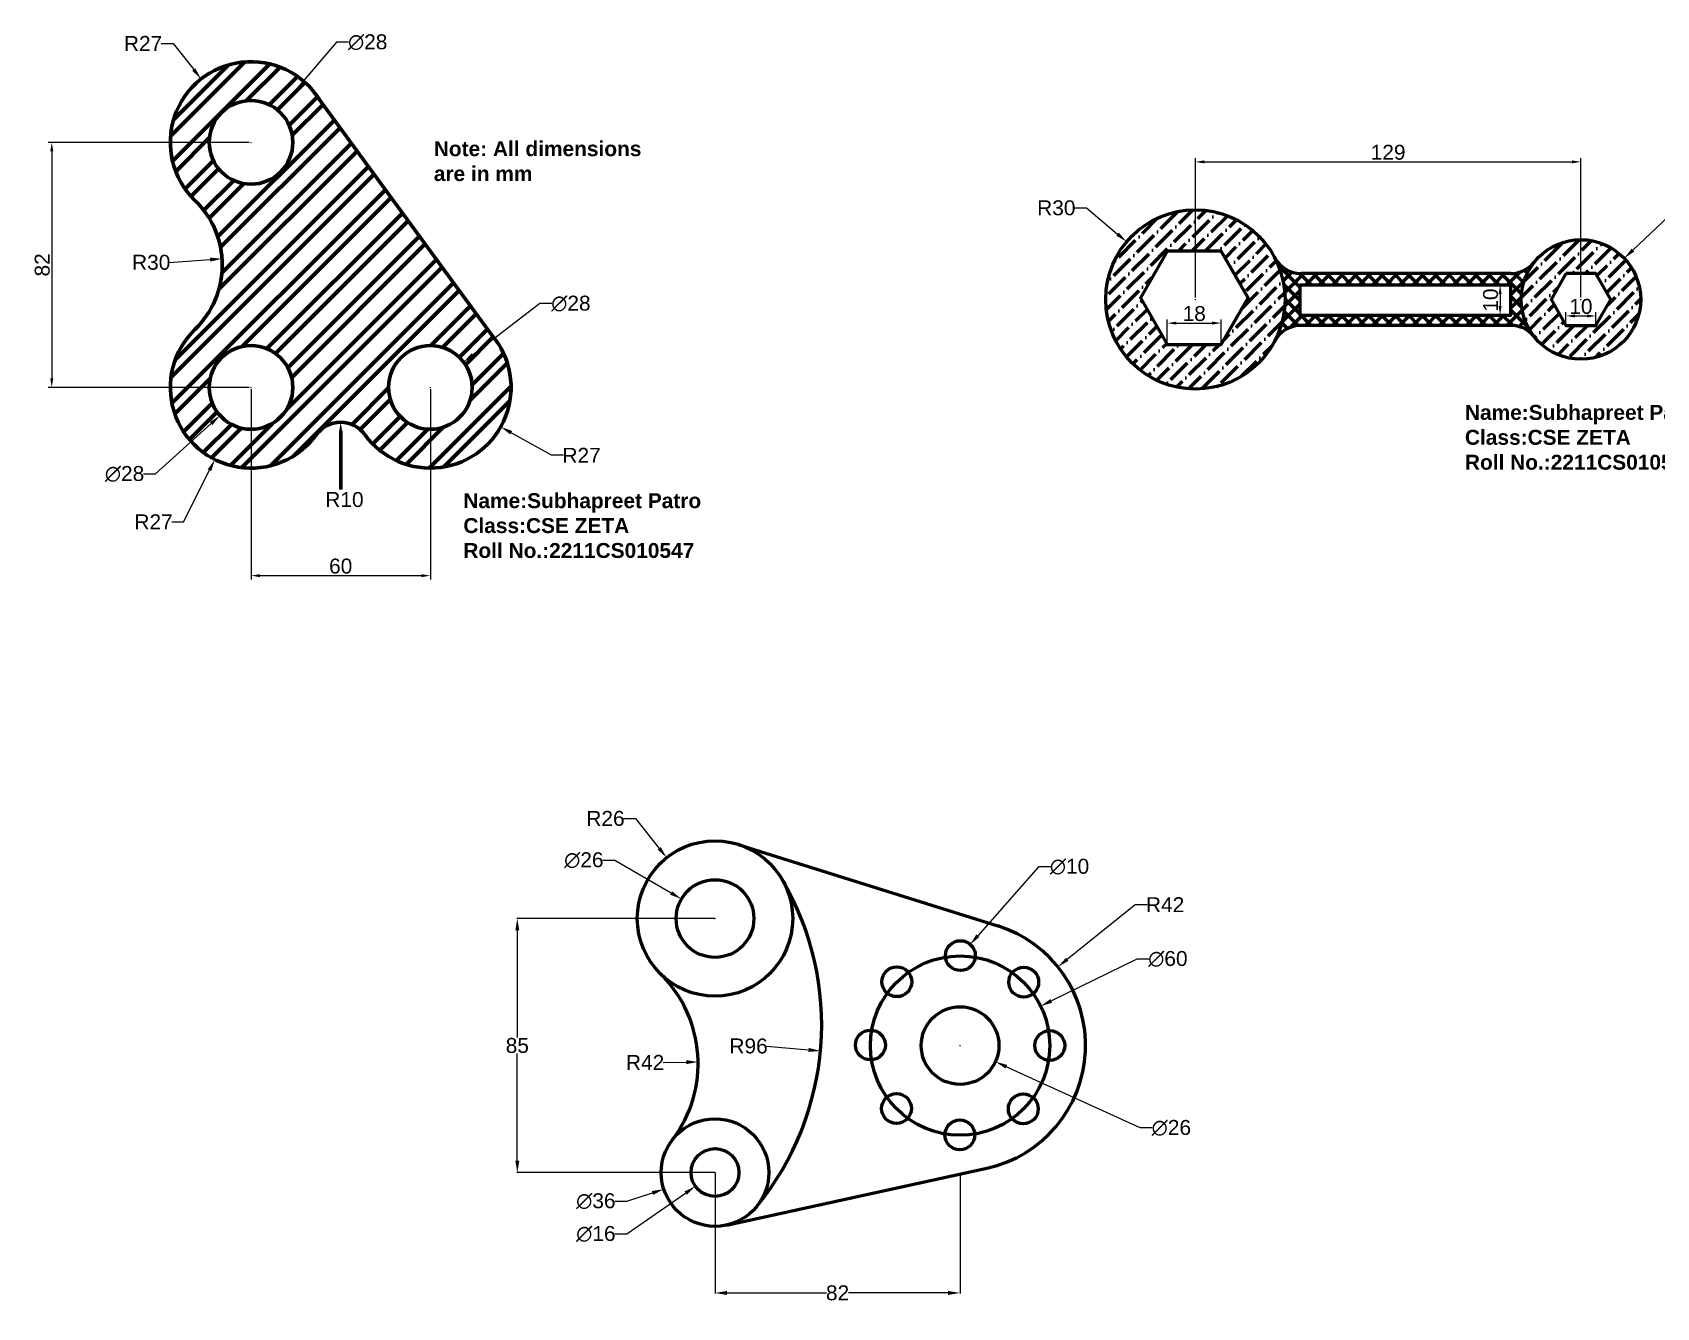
# Model space of a CAD drawing. Header units: millimetres. Extents: x 1499862 to 1500755, y 368273 to 368739.
# Drawn here: x 1499862 to 1500405, y 368312 to 368739 of the extents above; entities that cross this region are included whole.
import ezdxf

# ---------------------------------------------------------------- set-up
doc = ezdxf.new("R2010")
doc.units = ezdxf.units.MM
doc.styles.get("Standard").update_dxf_attribs({"font": 'arial.ttf'})
doc.dimstyles.new('ISO-25', dxfattribs={"dimtxt": 5, "dimasz": 3, "dimexe": 1.25, "dimexo": 0.625, "dimtad": 1, "dimdec": 0, "dimtxsty": 'Standard', "dimcen": 2.5, "dimclrd": 256, "dimadec": 0, "dimazin": 0, "dimtfac": 1, "dimtdec": 0, "dimtmove": 0, "dimatfit": 3, "dimfxl": 1, "dimtfillclr": 1, "dimarcsym": 1})
doc.dimstyles.get("Standard").update_dxf_attribs({"dimtxt": 5, "dimasz": 4, "dimexe": 0.18, "dimexo": 0.0625, "dimgap": 0.09, "dimtad": 0, "dimtih": 1, "dimtoh": 1, "dimdec": 0, "dimzin": 0, "dimdsep": 46, "dimtxsty": 'Standard', "dimcen": 0.09, "dimadec": 0, "dimazin": 0, "dimtfac": 1, "dimtdec": 0, "dimtofl": 0, "dimtmove": 0, "dimatfit": 3, "dimfxl": 1, "dimtolj": 1, "dimtzin": 0, "dimarcsym": 0})

# ---------------------------------------------------------------- blocks, each defined once
blk = doc.blocks.new('*D0')
at = {"color": 0, "lineweight": -2, "transparency": 16777216}
for p, q in [((1499934.95, 368619.41), (1499934.95, 368555.79)), ((1499994.95, 368619.41), (1499994.95, 368555.79))]:
    blk.add_line(p, q, dxfattribs=at)
at = {"lineweight": -2, "transparency": 16777216}
blk.add_line((1499937.95, 368557.04), (1499991.95, 368557.04), dxfattribs=at)
at = {"lineweight": 40, "transparency": 16777216}
for points in [[(1499937.95, 368557.54), (1499937.95, 368556.54), (1499934.95, 368557.04)], [(1499991.95, 368557.54), (1499991.95, 368556.54), (1499994.95, 368557.04)]]:
    blk.add_solid(points, dxfattribs=at)
at = {"layer": 'Defpoints', "color": 0, "lineweight": 40, "transparency": 16777216}
for p in [(1499934.95, 368620.03), (1499994.95, 368620.03), (1499994.95, 368557.04)]:
    blk.add_point(p, dxfattribs=at)
at = {"color": 0, "lineweight": 60, "transparency": 16777216, "insert": (1499964.95, 368560.22), "char_height": 5, "attachment_point": 5}
blk.add_mtext('60', dxfattribs=at)
blk = doc.blocks.new('*D1')
at = {"color": 0, "lineweight": -2, "transparency": 16777216}
for p, q in [((1499934.33, 368702.03), (1499867.04, 368702.03)), ((1499934.33, 368620.03), (1499867.04, 368620.03))]:
    blk.add_line(p, q, dxfattribs=at)
at = {"lineweight": -2, "transparency": 16777216}
blk.add_line((1499868.29, 368699.03), (1499868.29, 368623.03), dxfattribs=at)
at = {"lineweight": 40, "transparency": 16777216}
for points in [[(1499867.79, 368699.03), (1499868.79, 368699.03), (1499868.29, 368702.03)], [(1499867.79, 368623.03), (1499868.79, 368623.03), (1499868.29, 368620.03)]]:
    blk.add_solid(points, dxfattribs=at)
at = {"layer": 'Defpoints', "color": 0, "lineweight": 40, "transparency": 16777216}
for p in [(1499934.95, 368702.03), (1499868.29, 368620.03), (1499934.95, 368620.03)]:
    blk.add_point(p, dxfattribs=at)
at = {"color": 0, "lineweight": 60, "transparency": 16777216, "insert": (1499865.11, 368661.03), "char_height": 5, "attachment_point": 5, "rotation": 90}
blk.add_mtext('82', dxfattribs=at)
blk = doc.blocks.new('*D2')
at = {"color": 0, "lineweight": -2, "transparency": 16777216}
blk.add_line((1499907.6, 368661.87), (1499921.29, 368662.79), dxfattribs=at)
at = {"color": 0, "lineweight": 40, "transparency": 16777216}
blk.add_solid([(1499921.25, 368663.46), (1499921.34, 368662.13), (1499925.28, 368663.06)], dxfattribs=at)
at = {"layer": 'Defpoints', "color": 0, "lineweight": 40, "transparency": 16777216}
for p in [(1499895.35, 368661.03), (1499925.28, 368663.06)]:
    blk.add_point(p, dxfattribs=at)
at = {"color": 0, "lineweight": 60, "transparency": 16777216, "insert": (1499901.55, 368661.87), "char_height": 5, "attachment_point": 5}
blk.add_mtext('\\A1;R30', dxfattribs=at)
blk = doc.blocks.new('*D6')
at = {"color": 0, "lineweight": -2, "transparency": 16777216}
for p, q in [((1500355.79, 368654.25), (1500351.62, 368654.25)), ((1500355.79, 368644.25), (1500351.62, 368644.25))]:
    blk.add_line(p, q, dxfattribs=at)
at = {"lineweight": -2, "transparency": 16777216}
blk.add_line((1500352.87, 368651.25), (1500352.87, 368647.25), dxfattribs=at)
at = {"lineweight": 40, "transparency": 16777216}
for points in [[(1500352.37, 368651.25), (1500353.37, 368651.25), (1500352.87, 368654.25)], [(1500352.37, 368647.25), (1500353.37, 368647.25), (1500352.87, 368644.25)]]:
    blk.add_solid(points, dxfattribs=at)
at = {"layer": 'Defpoints', "color": 0, "lineweight": 40, "transparency": 16777216}
for p in [(1500356.42, 368654.25), (1500352.87, 368644.25), (1500356.42, 368644.25)]:
    blk.add_point(p, dxfattribs=at)
at = {"color": 0, "lineweight": 53, "transparency": 16777216, "insert": (1500349.69, 368649.25), "char_height": 5, "attachment_point": 5, "rotation": 90}
blk.add_mtext('10', dxfattribs=at)
blk = doc.blocks.new('*D7')
at = {"color": 0, "lineweight": -2, "transparency": 16777216}
for p, q in [((1500374.9, 368641.43), (1500374.9, 368645.19)), ((1500384.9, 368641.43), (1500384.9, 368645.19))]:
    blk.add_line(p, q, dxfattribs=at)
at = {"lineweight": -2, "transparency": 16777216}
blk.add_line((1500377.9, 368643.94), (1500381.9, 368643.94), dxfattribs=at)
at = {"lineweight": 40, "transparency": 16777216}
for points in [[(1500377.9, 368644.44), (1500377.9, 368643.44), (1500374.9, 368643.94)], [(1500381.9, 368644.44), (1500381.9, 368643.44), (1500384.9, 368643.94)]]:
    blk.add_solid(points, dxfattribs=at)
at = {"layer": 'Defpoints', "color": 0, "lineweight": 40, "transparency": 16777216}
for p in [(1500384.9, 368643.94), (1500374.9, 368640.8), (1500384.9, 368640.8)]:
    blk.add_point(p, dxfattribs=at)
at = {"color": 0, "lineweight": 53, "transparency": 16777216, "insert": (1500379.9, 368647.11), "char_height": 5, "attachment_point": 5}
blk.add_mtext('10', dxfattribs=at)
blk = doc.blocks.new('*D8')
at = {"color": 0, "lineweight": -2, "transparency": 16777216}
for p, q in [((1500241.52, 368635.06), (1500241.52, 368642.8)), ((1500259.52, 368635.06), (1500259.52, 368642.8))]:
    blk.add_line(p, q, dxfattribs=at)
at = {"lineweight": -2, "transparency": 16777216}
blk.add_line((1500244.52, 368641.55), (1500256.52, 368641.55), dxfattribs=at)
at = {"lineweight": 40, "transparency": 16777216}
for points in [[(1500244.52, 368642.05), (1500244.52, 368641.05), (1500241.52, 368641.55)], [(1500256.52, 368642.05), (1500256.52, 368641.05), (1500259.52, 368641.55)]]:
    blk.add_solid(points, dxfattribs=at)
at = {"layer": 'Defpoints', "color": 0, "lineweight": 40, "transparency": 16777216}
for p in [(1500259.52, 368641.55), (1500241.52, 368634.44), (1500259.52, 368634.44)]:
    blk.add_point(p, dxfattribs=at)
at = {"color": 0, "lineweight": 53, "transparency": 16777216, "insert": (1500250.52, 368644.72), "char_height": 5, "attachment_point": 5}
blk.add_mtext('18', dxfattribs=at)
blk = doc.blocks.new('*D9')
at = {"color": 0, "lineweight": -2, "transparency": 16777216}
for p, q in [((1500250.9, 368650.09), (1500250.9, 368696.75)), ((1500379.9, 368650.09), (1500379.9, 368696.75))]:
    blk.add_line(p, q, dxfattribs=at)
at = {"lineweight": -2, "transparency": 16777216}
blk.add_line((1500253.9, 368695.5), (1500376.9, 368695.5), dxfattribs=at)
at = {"lineweight": 40, "transparency": 16777216}
for points in [[(1500253.9, 368696), (1500253.9, 368695), (1500250.9, 368695.5)], [(1500376.9, 368696), (1500376.9, 368695), (1500379.9, 368695.5)]]:
    blk.add_solid(points, dxfattribs=at)
at = {"layer": 'Defpoints', "color": 0, "lineweight": 40, "transparency": 16777216}
for p in [(1500379.9, 368695.5), (1500250.9, 368649.46), (1500379.9, 368649.46)]:
    blk.add_point(p, dxfattribs=at)
at = {"color": 0, "lineweight": 53, "transparency": 16777216, "insert": (1500315.4, 368698.68), "char_height": 5, "attachment_point": 5}
blk.add_mtext('129', dxfattribs=at)
blk = doc.blocks.new('*D40')
at = {"color": 0, "lineweight": -2, "transparency": 16777216}
for p, q in [((1500090.19, 368357.24), (1500090.19, 368316.85)), ((1500172.19, 368357.24), (1500172.19, 368316.85)), ((1500094.19, 368317.03), (1500127.54, 368317.03)), ((1500168.19, 368317.03), (1500134.84, 368317.03))]:
    blk.add_line(p, q, dxfattribs=at)
at = {"color": 0, "lineweight": 53, "transparency": 16777216}
for points in [[(1500094.19, 368317.69), (1500094.19, 368316.36), (1500090.19, 368317.03)], [(1500168.19, 368317.69), (1500168.19, 368316.36), (1500172.19, 368317.03)]]:
    blk.add_solid(points, dxfattribs=at)
at = {"layer": 'Defpoints', "color": 0, "lineweight": 53, "transparency": 16777216}
for p in [(1500090.19, 368357.31), (1500172.19, 368357.31), (1500172.19, 368317.03)]:
    blk.add_point(p, dxfattribs=at)
at = {"color": 0, "lineweight": 53, "transparency": 16777216, "insert": (1500131.19, 368317.03), "char_height": 5, "attachment_point": 5}
blk.add_mtext('\\A1;82', dxfattribs=at)
blk = doc.blocks.new('*D41')
at = {"color": 0, "lineweight": -2, "transparency": 16777216}
for p, q in [((1500090.13, 368442.31), (1500023.87, 368442.31)), ((1500024.05, 368438.31), (1500024.05, 368402.45)), ((1500024.05, 368361.31), (1500024.05, 368397.16)), ((1500090.13, 368357.31), (1500023.87, 368357.31))]:
    blk.add_line(p, q, dxfattribs=at)
at = {"color": 0, "lineweight": 53, "transparency": 16777216}
for points in [[(1500023.38, 368438.31), (1500024.72, 368438.31), (1500024.05, 368442.31)], [(1500023.38, 368361.31), (1500024.72, 368361.31), (1500024.05, 368357.31)]]:
    blk.add_solid(points, dxfattribs=at)
at = {"layer": 'Defpoints', "color": 0, "lineweight": 53, "transparency": 16777216}
for p in [(1500090.19, 368442.31), (1500024.05, 368357.31), (1500090.19, 368357.31)]:
    blk.add_point(p, dxfattribs=at)
at = {"color": 0, "lineweight": 53, "transparency": 16777216, "insert": (1500024.05, 368399.81), "char_height": 5, "attachment_point": 5}
blk.add_mtext('\\A1;85', dxfattribs=at)
blk = doc.blocks.new('*D42')
at = {"color": 0, "lineweight": -2, "transparency": 16777216}
for p, q in [((1500059.6, 368475.79), (1500063.6, 368475.79)), ((1500063.6, 368475.79), (1500071.54, 368465.8)), ((1500090.1, 368442.31), (1500090.28, 368442.31)), ((1500090.19, 368442.22), (1500090.19, 368442.4))]:
    blk.add_line(p, q, dxfattribs=at)
at = {"color": 0, "lineweight": 53, "transparency": 16777216}
blk.add_solid([(1500072.06, 368466.21), (1500071.01, 368465.38), (1500074.02, 368462.66)], dxfattribs=at)
at = {"layer": 'Defpoints', "color": 0, "lineweight": 53, "transparency": 16777216}
for p in [(1500074.02, 368462.66), (1500090.19, 368442.31)]:
    blk.add_point(p, dxfattribs=at)
at = {"color": 0, "lineweight": 53, "transparency": 16777216, "insert": (1500053.54, 368475.79), "char_height": 5, "attachment_point": 5}
blk.add_mtext('\\A1;R26', dxfattribs=at)
blk = doc.blocks.new('*D43')
at = {"color": 0, "lineweight": -2, "transparency": 16777216}
blk.add_line((1500072.84, 368394.16), (1500080.55, 368394.26), dxfattribs=at)
at = {"color": 0, "lineweight": 53, "transparency": 16777216}
blk.add_solid([(1500080.54, 368394.93), (1500080.56, 368393.59), (1500084.55, 368394.31)], dxfattribs=at)
at = {"layer": 'Defpoints', "color": 0, "lineweight": 53, "transparency": 16777216}
for p in [(1500042.55, 368393.78), (1500084.55, 368394.31)]:
    blk.add_point(p, dxfattribs=at)
at = {"color": 0, "lineweight": 53, "transparency": 16777216, "insert": (1500066.8, 368394.16), "char_height": 5, "attachment_point": 5}
blk.add_mtext('\\A1;R42', dxfattribs=at)
blk = doc.blocks.new('*D44')
at = {"color": 0, "lineweight": -2, "transparency": 16777216}
blk.add_line((1500107.48, 368399.64), (1500121.5, 368398.35), dxfattribs=at)
at = {"color": 0, "lineweight": 53, "transparency": 16777216}
blk.add_solid([(1500121.56, 368399.02), (1500121.44, 368397.69), (1500125.48, 368397.99)], dxfattribs=at)
at = {"layer": 'Defpoints', "color": 0, "lineweight": 53, "transparency": 16777216}
for p in [(1500029.88, 368406.77), (1500125.48, 368397.99)]:
    blk.add_point(p, dxfattribs=at)
at = {"color": 0, "lineweight": 53, "transparency": 16777216, "insert": (1500101.42, 368399.64), "char_height": 5, "attachment_point": 5}
blk.add_mtext('\\A1;R96', dxfattribs=at)
blk = doc.blocks.new('*D45')
at = {"color": 0, "lineweight": -2, "transparency": 16777216}
for p, q in [((1500230.75, 368446.95), (1500208.02, 368428.65)), ((1500234.75, 368446.95), (1500230.75, 368446.95)), ((1500172.1, 368399.81), (1500172.28, 368399.81)), ((1500172.19, 368399.72), (1500172.19, 368399.9))]:
    blk.add_line(p, q, dxfattribs=at)
at = {"color": 0, "lineweight": 53, "transparency": 16777216}
blk.add_solid([(1500207.61, 368429.17), (1500208.44, 368428.13), (1500204.91, 368426.14)], dxfattribs=at)
at = {"layer": 'Defpoints', "color": 0, "lineweight": 53, "transparency": 16777216}
for p in [(1500204.91, 368426.14), (1500172.19, 368399.81)]:
    blk.add_point(p, dxfattribs=at)
at = {"color": 0, "lineweight": 53, "transparency": 16777216, "insert": (1500240.79, 368446.95), "char_height": 5, "attachment_point": 5}
blk.add_mtext('\\A1;R42', dxfattribs=at)
blk = doc.blocks.new('*D46')
at = {"color": 0, "lineweight": -2, "transparency": 16777216}
for p, q in [((1500090.1, 368357.31), (1500090.28, 368357.31)), ((1500090.19, 368357.22), (1500090.19, 368357.4)), ((1500060.71, 368347.72), (1500069.27, 368350.51)), ((1500056.71, 368347.72), (1500060.71, 368347.72))]:
    blk.add_line(p, q, dxfattribs=at)
at = {"color": 0, "lineweight": 53, "transparency": 16777216}
blk.add_solid([(1500069.06, 368351.14), (1500069.48, 368349.87), (1500073.07, 368351.74)], dxfattribs=at)
at = {"layer": 'Defpoints', "color": 0, "lineweight": 53, "transparency": 16777216}
for p in [(1500107.31, 368362.87), (1500073.07, 368351.74)]:
    blk.add_point(p, dxfattribs=at)
at = {"color": 0, "lineweight": 53, "transparency": 16777216, "insert": (1500050.32, 368347.72), "char_height": 5, "attachment_point": 5}
blk.add_mtext('\\A1;∅36', dxfattribs=at)
blk = doc.blocks.new('*D47')
at = {"color": 0, "lineweight": -2, "transparency": 16777216}
for p, q in [((1500090.1, 368357.31), (1500090.28, 368357.31)), ((1500090.19, 368357.22), (1500090.19, 368357.4)), ((1500060.71, 368336.76), (1500080.35, 368350.44)), ((1500056.71, 368336.76), (1500060.71, 368336.76))]:
    blk.add_line(p, q, dxfattribs=at)
at = {"color": 0, "lineweight": 53, "transparency": 16777216}
blk.add_solid([(1500079.97, 368350.99), (1500080.73, 368349.9), (1500083.63, 368352.73)], dxfattribs=at)
at = {"layer": 'Defpoints', "color": 0, "lineweight": 53, "transparency": 16777216}
for p in [(1500096.76, 368361.88), (1500083.63, 368352.73)]:
    blk.add_point(p, dxfattribs=at)
at = {"color": 0, "lineweight": 53, "transparency": 16777216, "insert": (1500050.32, 368336.76), "char_height": 5, "attachment_point": 5}
blk.add_mtext('\\A1;∅16', dxfattribs=at)
blk = doc.blocks.new('*D48')
at = {"color": 0, "lineweight": -2, "transparency": 16777216}
for p, q in [((1500172.1, 368399.81), (1500172.28, 368399.81)), ((1500172.19, 368399.72), (1500172.19, 368399.9)), ((1500232.48, 368372.24), (1500187.65, 368392.74)), ((1500236.48, 368372.24), (1500232.48, 368372.24))]:
    blk.add_line(p, q, dxfattribs=at)
at = {"color": 0, "lineweight": 53, "transparency": 16777216}
blk.add_solid([(1500187.93, 368393.34), (1500187.38, 368392.13), (1500184.02, 368394.4)], dxfattribs=at)
at = {"layer": 'Defpoints', "color": 0, "lineweight": 53, "transparency": 16777216}
for p in [(1500160.37, 368405.21), (1500184.02, 368394.4)]:
    blk.add_point(p, dxfattribs=at)
at = {"color": 0, "lineweight": 53, "transparency": 16777216, "insert": (1500242.87, 368372.24), "char_height": 5, "attachment_point": 5}
blk.add_mtext('\\A1;∅26', dxfattribs=at)
blk = doc.blocks.new('*D49')
at = {"color": 0, "lineweight": -2, "transparency": 16777216}
for p, q in [((1500231.33, 368428.77), (1500202.73, 368414.76)), ((1500235.33, 368428.77), (1500231.33, 368428.77)), ((1500172.1, 368399.81), (1500172.28, 368399.81)), ((1500172.19, 368399.72), (1500172.19, 368399.9))]:
    blk.add_line(p, q, dxfattribs=at)
at = {"color": 0, "lineweight": 53, "transparency": 16777216}
blk.add_solid([(1500202.43, 368415.36), (1500203.02, 368414.16), (1500199.13, 368413)], dxfattribs=at)
at = {"layer": 'Defpoints', "color": 0, "lineweight": 53, "transparency": 16777216}
for p in [(1500199.13, 368413), (1500145.25, 368386.61)]:
    blk.add_point(p, dxfattribs=at)
at = {"color": 0, "lineweight": 53, "transparency": 16777216, "insert": (1500241.71, 368428.77), "char_height": 5, "attachment_point": 5}
blk.add_mtext('\\A1;∅60', dxfattribs=at)
blk = doc.blocks.new('*D50')
at = {"color": 0, "lineweight": -2, "transparency": 16777216}
for p, q in [((1500198.42, 368459.64), (1500178.14, 368436.56)), ((1500202.42, 368459.64), (1500198.42, 368459.64)), ((1500172.1, 368429.81), (1500172.28, 368429.81)), ((1500172.19, 368429.72), (1500172.19, 368429.9))]:
    blk.add_line(p, q, dxfattribs=at)
at = {"color": 0, "lineweight": 53, "transparency": 16777216}
blk.add_solid([(1500177.63, 368437), (1500178.64, 368436.12), (1500175.49, 368433.56)], dxfattribs=at)
at = {"layer": 'Defpoints', "color": 0, "lineweight": 53, "transparency": 16777216}
for p in [(1500175.49, 368433.56), (1500168.89, 368426.05)]:
    blk.add_point(p, dxfattribs=at)
at = {"color": 0, "lineweight": 53, "transparency": 16777216, "insert": (1500208.8, 368459.64), "char_height": 5, "attachment_point": 5}
blk.add_mtext('\\A1;∅10', dxfattribs=at)
blk = doc.blocks.new('*D51')
at = {"color": 0, "lineweight": -2, "transparency": 16777216}
for p, q in [((1500409.16, 368677.21), (1500397.31, 368665.98)), ((1500413.16, 368677.21), (1500409.16, 368677.21)), ((1500379.81, 368649.46), (1500379.99, 368649.46)), ((1500379.9, 368649.37), (1500379.9, 368649.55))]:
    blk.add_line(p, q, dxfattribs=at)
at = {"color": 0, "lineweight": 40, "transparency": 16777216}
blk.add_solid([(1500396.86, 368666.46), (1500397.77, 368665.49), (1500394.41, 368663.22)], dxfattribs=at)
at = {"layer": 'Defpoints', "color": 0, "lineweight": 40, "transparency": 16777216}
for p in [(1500394.41, 368663.22), (1500379.9, 368649.46)]:
    blk.add_point(p, dxfattribs=at)
at = {"color": 0, "lineweight": 53, "transparency": 16777216, "insert": (1500419.22, 368677.21), "char_height": 5, "attachment_point": 5}
blk.add_mtext('\\A1;R20', dxfattribs=at)
blk = doc.blocks.new('*D52')
at = {"color": 0, "lineweight": -2, "transparency": 16777216}
for p, q in [((1500210.44, 368680.09), (1500214.44, 368680.09)), ((1500214.44, 368680.09), (1500224.86, 368671.33)), ((1500250.81, 368649.46), (1500250.99, 368649.46)), ((1500250.9, 368649.37), (1500250.9, 368649.55))]:
    blk.add_line(p, q, dxfattribs=at)
at = {"color": 0, "lineweight": 40, "transparency": 16777216}
blk.add_solid([(1500225.29, 368671.84), (1500224.43, 368670.82), (1500227.93, 368668.76)], dxfattribs=at)
at = {"layer": 'Defpoints', "color": 0, "lineweight": 40, "transparency": 16777216}
for p in [(1500227.93, 368668.76), (1500250.9, 368649.46)]:
    blk.add_point(p, dxfattribs=at)
at = {"color": 0, "lineweight": 53, "transparency": 16777216, "insert": (1500204.38, 368680.09), "char_height": 5, "attachment_point": 5}
blk.add_mtext('\\A1;R30', dxfattribs=at)
blk = doc.blocks.new('*U66')
at = {"lineweight": 53}
blk.add_circle((0, 0), 5, dxfattribs=at)
blk = doc.blocks.new('*U67')
at = {"color": 0, "linetype": 'ByBlock', "lineweight": -2, "transparency": 16777216}
for p, rotation in [((1500172.28, 368429.9), 90), ((1500151.04, 368421.17), 135.0000000000001), ((1500193.47, 368421.04), 45.00000000000001), ((1500142.19, 368399.99), 180), ((1500150.92, 368378.75), 224.9999999999999), ((1500193.34, 368378.62), 315), ((1500172.1, 368369.9), 269.9999999999999)]:
    blk.add_blockref('*U66', p, dxfattribs=dict(at, rotation=rotation))
blk.add_blockref('*U66', (1500202.19, 368399.81), dxfattribs=at)
blk = doc.blocks.new('*D70')
at = {"color": 0, "lineweight": -2, "transparency": 16777216}
for p, q in [((1499963.59, 368735.51), (1499946.65, 368715.71)), ((1499967.59, 368735.51), (1499963.59, 368735.51)), ((1499934.86, 368702.03), (1499935.04, 368702.03)), ((1499934.95, 368701.94), (1499934.95, 368702.12))]:
    blk.add_line(p, q, dxfattribs=at)
at = {"color": 0, "lineweight": 53, "transparency": 16777216}
blk.add_solid([(1499946.15, 368716.15), (1499947.16, 368715.28), (1499944.05, 368712.67)], dxfattribs=at)
at = {"layer": 'Defpoints', "color": 0, "lineweight": 53, "transparency": 16777216}
for p in [(1499944.05, 368712.67), (1499925.85, 368691.4)]:
    blk.add_point(p, dxfattribs=at)
at = {"color": 0, "lineweight": 53, "transparency": 16777216, "insert": (1499973.99, 368735.51), "char_height": 5, "attachment_point": 5}
blk.add_mtext('\\A1;∅28', dxfattribs=at)
blk = doc.blocks.new('*D71')
at = {"color": 0, "lineweight": -2, "transparency": 16777216}
for p, q in [((1500031.58, 368648.06), (1500009.25, 368630.97)), ((1500035.58, 368648.06), (1500031.58, 368648.06)), ((1499994.86, 368620.03), (1499995.04, 368620.03)), ((1499994.95, 368619.94), (1499994.95, 368620.12))]:
    blk.add_line(p, q, dxfattribs=at)
at = {"color": 0, "lineweight": 53, "transparency": 16777216}
blk.add_solid([(1500008.84, 368631.5), (1500009.65, 368630.44), (1500006.07, 368628.54)], dxfattribs=at)
at = {"layer": 'Defpoints', "color": 0, "lineweight": 53, "transparency": 16777216}
for p in [(1500006.07, 368628.54), (1499983.83, 368611.53)]:
    blk.add_point(p, dxfattribs=at)
at = {"color": 0, "lineweight": 53, "transparency": 16777216, "insert": (1500041.97, 368648.06), "char_height": 5, "attachment_point": 5}
blk.add_mtext('\\A1;∅28', dxfattribs=at)
blk = doc.blocks.new('*D72')
at = {"color": 0, "lineweight": -2, "transparency": 16777216}
for p, q in [((1499934.86, 368620.03), (1499935.04, 368620.03)), ((1499934.95, 368619.94), (1499934.95, 368620.12)), ((1499903.03, 368591.06), (1499921.62, 368607.94)), ((1499899.03, 368591.06), (1499903.03, 368591.06))]:
    blk.add_line(p, q, dxfattribs=at)
at = {"color": 0, "lineweight": 53, "transparency": 16777216}
blk.add_solid([(1499921.17, 368608.43), (1499922.07, 368607.44), (1499924.58, 368610.63)], dxfattribs=at)
at = {"layer": 'Defpoints', "color": 0, "lineweight": 53, "transparency": 16777216}
for p in [(1499945.32, 368629.44), (1499924.58, 368610.63)]:
    blk.add_point(p, dxfattribs=at)
at = {"color": 0, "lineweight": 53, "transparency": 16777216, "insert": (1499892.63, 368591.06), "char_height": 5, "attachment_point": 5}
blk.add_mtext('\\A1;∅28', dxfattribs=at)
blk = doc.blocks.new('*D73')
at = {"color": 0, "lineweight": -2, "transparency": 16777216}
for p, q in [((1499934.86, 368620.03), (1499935.04, 368620.03)), ((1499934.95, 368619.94), (1499934.95, 368620.12)), ((1499912.41, 368575.06), (1499921.06, 368592.32)), ((1499908.41, 368575.06), (1499912.41, 368575.06))]:
    blk.add_line(p, q, dxfattribs=at)
at = {"color": 0, "lineweight": 53, "transparency": 16777216}
blk.add_solid([(1499920.46, 368592.62), (1499921.66, 368592.02), (1499922.85, 368595.9)], dxfattribs=at)
at = {"layer": 'Defpoints', "color": 0, "lineweight": 53, "transparency": 16777216}
for p in [(1499934.95, 368620.03), (1499922.85, 368595.9)]:
    blk.add_point(p, dxfattribs=at)
at = {"color": 0, "lineweight": 53, "transparency": 16777216, "insert": (1499902.34, 368575.06), "char_height": 5, "attachment_point": 5}
blk.add_mtext('\\A1;R27', dxfattribs=at)
blk = doc.blocks.new('*D74')
at = {"color": 0, "lineweight": -2, "transparency": 16777216}
for p, q in [((1499904.89, 368735.12), (1499908.89, 368735.12)), ((1499908.89, 368735.12), (1499915.77, 368726.39)), ((1499934.86, 368702.03), (1499935.04, 368702.03)), ((1499934.95, 368701.94), (1499934.95, 368702.12))]:
    blk.add_line(p, q, dxfattribs=at)
at = {"color": 0, "lineweight": 53, "transparency": 16777216}
blk.add_solid([(1499916.29, 368726.8), (1499915.25, 368725.98), (1499918.25, 368723.25)], dxfattribs=at)
at = {"layer": 'Defpoints', "color": 0, "lineweight": 53, "transparency": 16777216}
for p in [(1499918.25, 368723.25), (1499934.95, 368702.03)]:
    blk.add_point(p, dxfattribs=at)
at = {"color": 0, "lineweight": 53, "transparency": 16777216, "insert": (1499898.83, 368735.12), "char_height": 5, "attachment_point": 5}
blk.add_mtext('\\A1;R27', dxfattribs=at)
blk = doc.blocks.new('*D75')
at = {"color": 0, "lineweight": -2, "transparency": 16777216}
for p, q in [((1499994.86, 368620.03), (1499995.04, 368620.03)), ((1499994.95, 368619.94), (1499994.95, 368620.12)), ((1500035.49, 368597.31), (1500021.99, 368604.87)), ((1500039.49, 368597.31), (1500035.49, 368597.31))]:
    blk.add_line(p, q, dxfattribs=at)
at = {"color": 0, "lineweight": 53, "transparency": 16777216}
blk.add_solid([(1500022.32, 368605.46), (1500021.67, 368604.29), (1500018.5, 368606.83)], dxfattribs=at)
at = {"layer": 'Defpoints', "color": 0, "lineweight": 53, "transparency": 16777216}
for p in [(1499994.95, 368620.03), (1500018.5, 368606.83)]:
    blk.add_point(p, dxfattribs=at)
at = {"color": 0, "lineweight": 53, "transparency": 16777216, "insert": (1500045.55, 368597.31), "char_height": 5, "attachment_point": 5}
blk.add_mtext('\\A1;R27', dxfattribs=at)
blk = doc.blocks.new('*D76')
at = {"color": 0, "lineweight": -2, "transparency": 16777216}
for p, q in [((1500052.69, 368461.81), (1500056.69, 368461.81)), ((1500056.69, 368461.81), (1500075.5, 368450.86)), ((1500090.1, 368442.31), (1500090.28, 368442.31)), ((1500090.19, 368442.22), (1500090.19, 368442.4))]:
    blk.add_line(p, q, dxfattribs=at)
at = {"color": 0, "lineweight": 53, "transparency": 16777216}
blk.add_solid([(1500075.84, 368451.43), (1500075.17, 368450.28), (1500078.96, 368448.85)], dxfattribs=at)
at = {"layer": 'Defpoints', "color": 0, "lineweight": 53, "transparency": 16777216}
for p in [(1500078.96, 368448.85), (1500101.43, 368435.76)]:
    blk.add_point(p, dxfattribs=at)
at = {"color": 0, "lineweight": 53, "transparency": 16777216, "insert": (1500046.3, 368461.81), "char_height": 5, "attachment_point": 5}
blk.add_mtext('\\A1;∅26', dxfattribs=at)

msp = doc.modelspace()

# ---------------------------------------------------------------- hatches: boundary and pattern name
at = {"lineweight": 60}
h = msp.add_hatch(dxfattribs=at)
h.set_pattern_fill('ANSI32', color=1)
h.set_pattern_definition([(45, (34.646, -29.717), (-6.73519209, 6.73519209), []), (45, (39.136, -29.717), (-6.73519209, 6.73519209), [])])
h.paths.add_polyline_path([(1499916.19, 368639.46, 1.092952), (1499956.84, 368604.23, -0.511453), (1499973.06, 368604.23, 1.04044), (1500015.52, 368637.52), (1499955.52, 368719.52, 1.05038), (1499916.19, 368682.61, -0.42444)])
h.paths.add_polyline_path([(1499948.95, 368620.03, -1), (1499920.95, 368620.03, -1)], flags=16)
h.paths.add_polyline_path([(1499920.95, 368702.03, -1), (1499948.95, 368702.03, -1)], flags=16)
h.paths.add_polyline_path([(1500008.95, 368620.03, -1), (1499980.95, 368620.03, -1)], flags=16)
at = {"lineweight": 53, "true_color": 0x136734}
h = msp.add_hatch(dxfattribs=at)
h.set_pattern_fill('ANSI36', color=116)
h.paths.add_polyline_path([(1500220.9, 368649.46, 1), (1500280.9, 368649.46, 1)])
h.paths.add_polyline_path([(1500259.52, 368665.62), (1500268.52, 368650.03), (1500259.52, 368634.44), (1500241.52, 368634.44), (1500232.52, 368650.03), (1500241.52, 368665.62)], flags=16)
h.paths.add_polyline_path([(1500359.9, 368649.46, 1), (1500399.9, 368649.46, 1)])
h.paths.add_polyline_path([(1500374.9, 368658.13), (1500384.9, 368658.13), (1500389.9, 368649.46), (1500384.9, 368640.8), (1500374.9, 368640.8), (1500369.9, 368649.46)], flags=16)
at = {"lineweight": 53, "true_color": 0xf8991e}
h = msp.add_hatch(dxfattribs=at)
h.set_pattern_fill('ANSI37', color=30)
h.paths.add_polyline_path([(1500364.24, 368661.9, -0.228742), (1500356.41, 368658.13), (1500286.28, 368658.13, -0.278228), (1500277.43, 368663.46, -0.121933), (1500280.9, 368649.46, -0.121933), (1500277.43, 368635.47, -0.278228), (1500286.28, 368640.8), (1500356.41, 368640.8, -0.228742), (1500364.24, 368637.02, -0.16942), (1500359.9, 368649.46, -0.16942)])
h.paths.add_polyline_path([(1500285.9, 368654.25), (1500356.42, 368654.25), (1500356.42, 368644.25), (1500285.9, 368644.25)], flags=16)

# ---------------------------------------------------------------- linework, layer by layer
at = {"lineweight": 60}
msp.add_line((1499955.52, 368719.52), (1500015.52, 368637.52), dxfattribs=at)
at = {"lineweight": 53}
for p, q in [((1500356.41, 368658.13), (1500286.28, 368658.13)), ((1500356.41, 368640.8), (1500286.28, 368640.8)), ((1500097.98, 368467.11), (1500184.77, 368439.88)), ((1500090.19, 368442.31), (1500090.19, 368442.31)), ((1500090.19, 368442.31), (1500090.19, 368442.31)), ((1500094.04, 368339.72), (1500181.17, 368358.77))]:
    msp.add_line(p, q, dxfattribs=at)
for points in [[(1500241.52, 368665.62), (1500232.52, 368650.03), (1500241.52, 368634.44), (1500259.52, 368634.44), (1500268.52, 368650.03), (1500259.52, 368665.62)], [(1500374.9, 368658.13), (1500369.9, 368649.46), (1500374.9, 368640.8), (1500384.9, 368640.8), (1500389.9, 368649.46), (1500384.9, 368658.13)]]:
    msp.add_lwpolyline(points, close=True, dxfattribs=at)
msp.add_lwpolyline([(1500285.9, 368654.25), (1500285.9, 368644.25), (1500356.42, 368644.25), (1500356.42, 368654.25), (1500285.9, 368654.25)], dxfattribs=at)
at = {"lineweight": 60}
for centre in [(1499934.95, 368702.03), (1499934.95, 368620.03), (1499994.95, 368620.03)]:
    msp.add_circle(centre, 14, dxfattribs=at)
at = {"lineweight": 53}
for centre, radius in [((1500250.9, 368649.46), 30), ((1500379.9, 368649.46), 20), ((1500090.19, 368442.31), 26), ((1500090.19, 368442.31), 13), ((1500172.19, 368399.81), 30), ((1500172.19, 368399.81), 13), ((1500090.19, 368357.31), 18), ((1500090.19, 368357.31), 8)]:
    msp.add_circle(centre, radius, dxfattribs=at)
at = {"lineweight": 60}
for centre, radius, start, end in [((1499934.95, 368702.03), 27, 32.02, 225.9966), ((1499895.35, 368661.03), 30, 314.0034, 45.9966), ((1499934.95, 368620.03), 27, 134.0034, 324.1752), ((1499994.95, 368620.03), 27, 215.8248, 40.3664), ((1499964.95, 368598.38), 10, 35.8248, 144.1752)]:
    msp.add_arc(centre, radius, start, end, dxfattribs=at)
at = {"lineweight": 53}
for centre, radius, start, end in [((1500286.28, 368668.13), 10, 207.8078, 270), ((1500356.41, 368668.13), 10, 270, 321.537), ((1500286.28, 368630.8), 10, 90, 152.1922), ((1500356.41, 368630.8), 10, 38.463, 90), ((1500029.88, 368406.77), 96, 320.6421, 30.5072), ((1500172.19, 368399.81), 42, 282.3359, 72.5787), ((1500042.55, 368393.78), 42, 322.5592, 45.5271)]:
    msp.add_arc(centre, radius, start, end, dxfattribs=at)
at = {"linetype": 'ByBlock', "lineweight": 60, "start_tangent": (0, -1)}
msp.add_spline([(1499964.95, 368605.38), (1499964.95, 368585.83)], degree=3, dxfattribs=at)
at = {"lineweight": 60}
msp.add_solid([(1499964.45, 368605.38), (1499964.95, 368608.38), (1499965.45, 368605.38)], dxfattribs=at)

# ---------------------------------------------------------------- block references
at = {"lineweight": 53}
msp.add_blockref('*U67', (0, 0), dxfattribs=at)

# ---------------------------------------------------------------- texts
at = {"lineweight": 53, "char_height": 5, "attachment_point": 1}
for s, width, insert in [('{\\fArial|b1|i0|c0|p34;Note: All dimensions are in mm}', 80.1548, (1499996.11, 368702.41)), ('{\\fArial|b1|i0|c0|p34;Name:Subhapreet Patro\\PClass:CSE ZETA\\PRoll No.:2211CS010547}', 79.2741, (1500341.1, 368614.17))]:
    msp.add_mtext_dynamic_manual_height_columns(s, width=width, gutter_width=25, heights=[0], dxfattribs=dict(at, insert=insert))
at = {"lineweight": 60, "char_height": 5, "attachment_point": 1}
for s, width, insert in [('R10', 15.3278, (1499959.8, 368585.02)), ('{\\fArial|b1|i0|c0|p34;Name:Subhapreet Patro\\PClass:CSE ZETA\\PRoll No.:2211CS010547}', 80.4145, (1500005.99, 368584.63))]:
    msp.add_mtext_dynamic_manual_height_columns(s, width=width, gutter_width=25, heights=[0], dxfattribs=dict(at, insert=insert))

# ---------------------------------------------------------------- dimensions: what is measured, and where the dimension line sits
at = {"lineweight": 53}
for center, mpoint, picture, middle in [((1499934.95, 368702.03), (1499918.25, 368723.25), '*D74', (1499898.83, 368735.12)), ((1500250.9, 368649.46), (1500227.93, 368668.76), '*D52', (1500204.38, 368680.09)), ((1500379.9, 368649.46), (1500394.41, 368663.22), '*D51', (1500419.22, 368677.21)), ((1499934.95, 368620.03), (1499922.85, 368595.9), '*D73', (1499902.34, 368575.06)), ((1499994.95, 368620.03), (1500018.5, 368606.83), '*D75', (1500045.55, 368597.31)), ((1500090.19, 368442.31), (1500074.02, 368462.66), '*D42', (1500053.54, 368475.79)), ((1500172.19, 368399.81), (1500204.91, 368426.14), '*D45', (1500240.79, 368446.95)), ((1500029.88, 368406.77), (1500125.48, 368397.99), '*D44', (1500107.48, 368399.64)), ((1500042.55, 368393.78), (1500084.55, 368394.31), '*D43', (1500072.84, 368394.16))]:
    dim = msp.add_radius_dim(center=center, mpoint=mpoint, dimstyle='Standard', dxfattribs=at)
    dim.commit()
    dim.dimension.update_dxf_attribs({"geometry": picture, "text_midpoint": middle, "dimtype": 164})
for p1, p2, picture, middle in [((1499925.85, 368691.4), (1499944.05, 368712.67), '*D70', (1499973.99, 368735.51)), ((1499983.83, 368611.53), (1500006.07, 368628.54), '*D71', (1500041.97, 368648.06)), ((1499945.32, 368629.44), (1499924.58, 368610.63), '*D72', (1499892.63, 368591.06)), ((1500101.43, 368435.76), (1500078.96, 368448.85), '*D76', (1500046.3, 368461.81)), ((1500168.89, 368426.05), (1500175.49, 368433.56), '*D50', (1500208.8, 368459.64)), ((1500145.25, 368386.61), (1500199.13, 368413), '*D49', (1500241.71, 368428.77)), ((1500160.37, 368405.21), (1500184.02, 368394.4), '*D48', (1500242.87, 368372.24)), ((1500107.31, 368362.87), (1500073.07, 368351.74), '*D46', (1500050.32, 368347.72)), ((1500096.76, 368361.88), (1500083.63, 368352.73), '*D47', (1500050.32, 368336.76))]:
    dim = msp.add_diameter_dim_2p(p1=p1, p2=p2, dimstyle='Standard', dxfattribs=at)
    dim.commit()
    dim.dimension.update_dxf_attribs({"geometry": picture, "text_midpoint": middle, "dimtype": 163})
at = {"lineweight": 60}
dim = msp.add_aligned_dim(p1=(1499934.95, 368702.03), p2=(1499934.95, 368620.03), distance=-66.66, dimstyle='ISO-25', dxfattribs=at)
dim.commit()
dim.dimension.update_dxf_attribs({"geometry": '*D1', "text_midpoint": (1499865.11, 368661.03)})
at = {"lineweight": 53}
for base, p1, p2, dimstyle, picture, middle in [((1500379.9, 368695.5), (1500250.9, 368649.46), (1500379.9, 368649.46), 'ISO-25', '*D9', (1500315.4, 368698.68)), ((1500384.9, 368643.94), (1500374.9, 368640.8), (1500384.9, 368640.8), 'ISO-25', '*D7', (1500379.9, 368647.11)), ((1500259.52, 368641.55), (1500241.52, 368634.44), (1500259.52, 368634.44), 'ISO-25', '*D8', (1500250.52, 368644.72)), ((1500172.19, 368317.03), (1500090.19, 368357.31), (1500172.19, 368357.31), 'Standard', '*D40', (1500131.19, 368317.03))]:
    dim = msp.add_linear_dim(base=base, p1=p1, p2=p2, dimstyle=dimstyle, dxfattribs=at)
    dim.commit()
    dim.dimension.update_dxf_attribs({"geometry": picture, "text_midpoint": middle})
at = {"lineweight": 60}
dim = msp.add_radius_dim(center=(1499895.35, 368661.03), mpoint=(1499925.28, 368663.06), dimstyle='Standard', dxfattribs=at)
dim.commit()
dim.dimension.update_dxf_attribs({"geometry": '*D2', "text_midpoint": (1499907.6, 368661.87), "dimtype": 164})
at = {"lineweight": 53}
for base, p1, p2, dimstyle, picture, middle in [((1500352.87, 368644.25), (1500356.42, 368654.25), (1500356.42, 368644.25), 'ISO-25', '*D6', (1500349.69, 368649.25)), ((1500024.05, 368357.31), (1500090.19, 368442.31), (1500090.19, 368357.31), 'Standard', '*D41', (1500024.05, 368399.81))]:
    dim = msp.add_linear_dim(base=base, p1=p1, p2=p2, angle=90, dimstyle=dimstyle, dxfattribs=at)
    dim.commit()
    dim.dimension.update_dxf_attribs({"geometry": picture, "text_midpoint": middle})
at = {"lineweight": 60}
dim = msp.add_linear_dim(base=(1499994.95, 368557.04), p1=(1499934.95, 368620.03), p2=(1499994.95, 368620.03), dimstyle='ISO-25', dxfattribs=at)
dim.commit()
dim.dimension.update_dxf_attribs({"geometry": '*D0', "text_midpoint": (1499964.95, 368560.22)})

doc.saveas('drawing.dxf')
